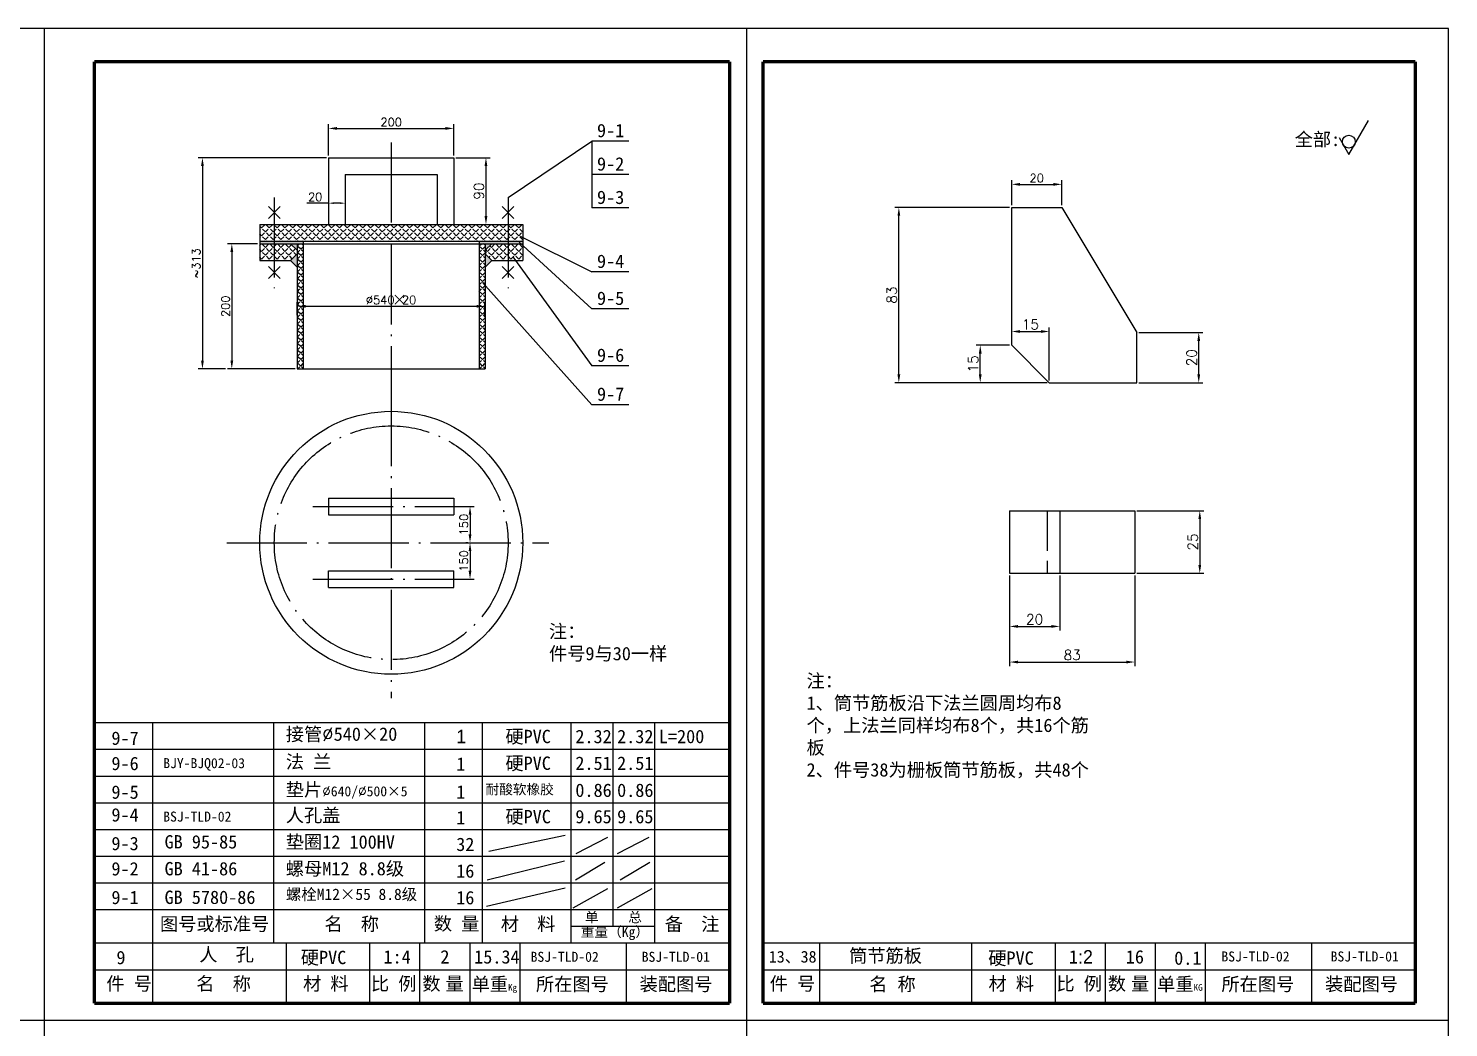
# Model space of a CAD drawing. Extents: x -699 to 795, y -2090 to -821.
# Drawn here: x -283.3 to 141.9, y -1120.4 to -821.1 of the extents above; entities that cross this region are included whole.
import ezdxf

# ---------------------------------------------------------------- set-up
doc = ezdxf.new("R2010")
doc.units = 0
doc.header["$MEASUREMENT"] = 0
doc.linetypes.add('ACAD_ISO02W100', pattern=[15, 12, -3])
doc.linetypes.add('ACAD_ISO04W100', pattern=[30.5, 24, -3, 0.5, -3])
doc.layers.get('DEFPOINTS').update_dxf_attribs({"linetype": 'CONTINUOUS'})
for name, color, linetype in [('中线', 1, 'ACAD_ISO04W100'), ('文字', 6, 'CONTINUOUS'), ('标注', 5, 'CONTINUOUS'), ('细线', 4, 'CONTINUOUS'), ('边框线', 7, 'CONTINUOUS')]:
    doc.layers.add(name, color=color, linetype=linetype)
doc.styles.get("Standard").update_dxf_attribs({"font": 'txt.shx'})
doc.styles.add('临时', font='SIMFANG.TTF', dxfattribs={"height": 4})
doc.styles.add('文字', font='SIMFANG.TTF', dxfattribs={"height": 5})
doc.dimstyles.new('ISO-25', dxfattribs={"dimtxt": 2.5, "dimasz": 2.5, "dimexe": 1.25, "dimexo": 0.625, "dimtad": 1, "dimdec": 4, "dimdsep": 46, "dimlunit": 6, "dimtxsty": 'Standard', "dimcen": 2.5, "dimadec": 0, "dimazin": 0, "dimtfac": 1, "dimtdec": 4, "dimtmove": 0, "dimatfit": 3, "dimfxl": 1, "dimtolj": 1, "dimtzin": 0, "dimarcsym": 0})
doc.dimstyles.get("Standard").update_dxf_attribs({"dimtxt": 2.5, "dimasz": 2.5, "dimexe": 1.25, "dimexo": 0.625, "dimtad": 1, "dimdec": 4, "dimdsep": 46, "dimlunit": 6, "dimtxsty": 'Standard', "dimcen": 2.5, "dimadec": 0, "dimazin": 0, "dimtfac": 1, "dimtdec": 4, "dimtmove": 0, "dimatfit": 3, "dimfxl": 1, "dimtolj": 1, "dimtzin": 0, "dimarcsym": 0})

# ---------------------------------------------------------------- blocks, each defined once
blk = doc.blocks.new('*D8')
at = {"layer": 'DEFPOINTS', "color": 0}
for p in [(-214.05, -885.59), (-222.4, -923.09), (-202.8, -923.09)]:
    blk.add_point(p, dxfattribs=at)
at = {"layer": '标注', "color": 0, "lineweight": -2}
for p, q in [((-214.68, -885.59), (-223.65, -885.59)), ((-222.4, -888.09), (-222.4, -920.59)), ((-203.43, -923.09), (-223.65, -923.09))]:
    blk.add_line(p, q, dxfattribs=at)
at = {"layer": '标注', "color": 0}
for points in [[(-222.82, -888.09), (-221.98, -888.09), (-222.4, -885.59)], [(-222.82, -920.59), (-221.98, -920.59), (-222.4, -923.09)]]:
    blk.add_solid(points, dxfattribs=at)
at = {"layer": '标注', "color": 0, "insert": (-224.28, -904.34), "char_height": 2.5, "attachment_point": 5, "rotation": 90}
blk.add_mtext('\\A1;200', dxfattribs=at)
blk = doc.blocks.new('*D9')
at = {"layer": 'DEFPOINTS', "color": 0}
for p in [(-193.43, -859.84), (-231.19, -923.09), (-223.65, -923.09)]:
    blk.add_point(p, dxfattribs=at)
at = {"layer": '标注', "color": 0, "lineweight": -2}
for p, q in [((-194.05, -859.84), (-232.44, -859.84)), ((-231.19, -862.34), (-231.19, -920.59)), ((-224.28, -923.09), (-232.44, -923.09))]:
    blk.add_line(p, q, dxfattribs=at)
at = {"layer": '标注', "color": 0}
for points in [[(-231.61, -862.34), (-230.78, -862.34), (-231.19, -859.84)], [(-231.61, -920.59), (-230.78, -920.59), (-231.19, -923.09)]]:
    blk.add_solid(points, dxfattribs=at)
at = {"layer": '标注', "color": 0, "insert": (-233.07, -891.46), "char_height": 2.5, "attachment_point": 5, "rotation": 90}
blk.add_mtext('\\A1;~313', dxfattribs=at)
blk = doc.blocks.new('*D10')
at = {"layer": 'DEFPOINTS', "color": 0}
for p in [(-146.63, -904.34), (-202.8, -907.6), (-146.63, -907.91)]:
    blk.add_point(p, dxfattribs=at)
at = {"layer": '标注', "color": 0, "lineweight": -2}
for p, q in [((-202.8, -906.97), (-202.8, -903.09)), ((-200.3, -904.34), (-149.13, -904.34)), ((-146.63, -907.28), (-146.63, -903.09))]:
    blk.add_line(p, q, dxfattribs=at)
at = {"layer": '标注', "color": 0}
for points in [[(-200.3, -903.92), (-200.3, -904.76), (-202.8, -904.34)], [(-149.13, -903.92), (-149.13, -904.76), (-146.63, -904.34)]]:
    blk.add_solid(points, dxfattribs=at)
at = {"layer": '标注', "color": 0, "insert": (-174.71, -902.46), "char_height": 2.5, "attachment_point": 5}
blk.add_mtext('\\A1;%%c540 20', dxfattribs=at)
blk = doc.blocks.new('*D11')
at = {"layer": 'DEFPOINTS', "color": 0}
for p in [(-155.93, -859.84), (-146.55, -879.84), (-146.3, -879.84)]:
    blk.add_point(p, dxfattribs=at)
at = {"layer": '标注', "color": 0, "lineweight": -2}
for p, q in [((-155.3, -859.84), (-145.05, -859.84)), ((-146.3, -862.34), (-146.3, -877.34)), ((-145.93, -879.84), (-145.05, -879.84))]:
    blk.add_line(p, q, dxfattribs=at)
at = {"layer": '标注', "color": 0}
for points in [[(-146.72, -862.34), (-145.88, -862.34), (-146.3, -859.84)], [(-146.72, -877.34), (-145.88, -877.34), (-146.3, -879.84)]]:
    blk.add_solid(points, dxfattribs=at)
at = {"layer": '标注', "color": 0, "insert": (-148.42, -869.84), "char_height": 3, "attachment_point": 5, "rotation": 90}
blk.add_mtext('\\A1;90', dxfattribs=at)
blk = doc.blocks.new('*D32')
at = {"layer": 'DEFPOINTS', "color": 0}
for p in [(-193.43, -869.84), (-188.43, -869.84), (-188.43, -873.45)]:
    blk.add_point(p, dxfattribs=at)
at = {"layer": '标注', "color": 0, "lineweight": -2}
for p, q in [((-193.43, -870.46), (-193.43, -874.7)), ((-188.43, -870.46), (-188.43, -874.7)), ((-193.43, -873.45), (-199.93, -873.45)), ((-189.93, -873.45), (-191.93, -873.45))]:
    blk.add_line(p, q, dxfattribs=at)
at = {"layer": '标注', "color": 0}
for points in [[(-191.93, -873.2), (-191.93, -873.7), (-193.43, -873.45)], [(-189.93, -873.2), (-189.93, -873.7), (-188.43, -873.45)]]:
    blk.add_solid(points, dxfattribs=at)
at = {"layer": '标注', "color": 0, "insert": (-197.43, -871.58), "char_height": 2.5, "attachment_point": 5}
blk.add_mtext('\\A1;20', dxfattribs=at)
blk = doc.blocks.new('*D33')
at = {"layer": 'DEFPOINTS', "color": 0}
for p in [(-155.93, -851.06), (-193.43, -859.84), (-155.93, -859.84)]:
    blk.add_point(p, dxfattribs=at)
at = {"layer": '标注', "color": 0, "lineweight": -2}
for p, q in [((-193.43, -859.21), (-193.43, -849.81)), ((-155.93, -859.21), (-155.93, -849.81)), ((-190.93, -851.06), (-158.43, -851.06))]:
    blk.add_line(p, q, dxfattribs=at)
at = {"layer": '标注', "color": 0}
for points in [[(-190.93, -850.64), (-190.93, -851.48), (-193.43, -851.06)], [(-158.43, -850.64), (-158.43, -851.48), (-155.93, -851.06)]]:
    blk.add_solid(points, dxfattribs=at)
at = {"layer": '标注', "color": 0, "insert": (-174.68, -849.18), "char_height": 2.5, "attachment_point": 5}
blk.add_mtext('\\A1;200', dxfattribs=at)
blk = doc.blocks.new('*D34')
at = {"layer": 'DEFPOINTS', "color": 0}
for p in [(-155.93, -964.28), (-155.93, -975.17), (-151.07, -975.17)]:
    blk.add_point(p, dxfattribs=at)
at = {"layer": '标注', "color": 0, "lineweight": -2}
for p, q in [((-155.3, -964.28), (-149.82, -964.28)), ((-151.07, -966.78), (-151.07, -972.67)), ((-155.3, -975.17), (-149.82, -975.17))]:
    blk.add_line(p, q, dxfattribs=at)
at = {"layer": '标注', "color": 0}
for points in [[(-151.49, -966.78), (-150.65, -966.78), (-151.07, -964.28)], [(-151.49, -972.67), (-150.65, -972.67), (-151.07, -975.17)]]:
    blk.add_solid(points, dxfattribs=at)
at = {"layer": '标注', "color": 0, "insert": (-152.94, -969.72), "char_height": 2.5, "attachment_point": 5, "rotation": 90}
blk.add_mtext('\\A1;150', dxfattribs=at)
blk = doc.blocks.new('*D35')
at = {"layer": 'DEFPOINTS', "color": 0}
for p in [(-151.07, -975.17), (-155.93, -986.06), (-151.07, -986.06)]:
    blk.add_point(p, dxfattribs=at)
at = {"layer": '标注', "color": 0, "lineweight": -2}
for p, q in [((-151.69, -975.17), (-152.32, -975.17)), ((-151.07, -977.67), (-151.07, -983.56)), ((-155.3, -986.06), (-149.82, -986.06))]:
    blk.add_line(p, q, dxfattribs=at)
at = {"layer": '标注', "color": 0}
for points in [[(-151.49, -977.67), (-150.65, -977.67), (-151.07, -975.17)], [(-151.49, -983.56), (-150.65, -983.56), (-151.07, -986.06)]]:
    blk.add_solid(points, dxfattribs=at)
at = {"layer": '标注', "color": 0, "insert": (-152.94, -980.61), "char_height": 2.5, "attachment_point": 5, "rotation": 90}
blk.add_mtext('\\A1;150', dxfattribs=at)
blk = doc.blocks.new('*D137')
at = {"layer": 'DEFPOINTS', "color": 0}
for p in [(10.49, -984.3), (25.49, -984.3), (25.49, -1000.21)]:
    blk.add_point(p, dxfattribs=at)
at = {"layer": '标注', "color": 0, "lineweight": -2}
for p, q in [((10.49, -984.92), (10.49, -1001.46)), ((25.49, -984.92), (25.49, -1001.46)), ((12.99, -1000.21), (22.99, -1000.21))]:
    blk.add_line(p, q, dxfattribs=at)
at = {"layer": '标注', "color": 0}
for points in [[(12.99, -999.79), (12.99, -1000.63), (10.49, -1000.21)], [(22.99, -999.79), (22.99, -1000.63), (25.49, -1000.21)]]:
    blk.add_solid(points, dxfattribs=at)
at = {"layer": '标注', "color": 0, "insert": (17.99, -998.09), "char_height": 3, "attachment_point": 5}
blk.add_mtext('\\A1;20', dxfattribs=at)
blk = doc.blocks.new('*D138')
at = {"layer": 'DEFPOINTS', "color": 0}
for p in [(10.49, -985.24), (47.99, -984.3), (47.99, -1010.88)]:
    blk.add_point(p, dxfattribs=at)
at = {"layer": '标注', "color": 0, "lineweight": -2}
for p, q in [((10.49, -985.86), (10.49, -1012.13)), ((47.99, -984.92), (47.99, -1012.13)), ((12.99, -1010.88), (45.49, -1010.88))]:
    blk.add_line(p, q, dxfattribs=at)
at = {"layer": '标注', "color": 0}
for points in [[(12.99, -1010.47), (12.99, -1011.3), (10.49, -1010.88)], [(45.49, -1010.47), (45.49, -1011.3), (47.99, -1010.88)]]:
    blk.add_solid(points, dxfattribs=at)
at = {"layer": '标注', "color": 0, "insert": (29.24, -1008.76), "char_height": 3, "attachment_point": 5}
blk.add_mtext('\\A1;83', dxfattribs=at)
blk = doc.blocks.new('*D139')
at = {"layer": 'DEFPOINTS', "color": 0}
for p in [(1.7, -915.98), (11.12, -915.98), (22.37, -927.23)]:
    blk.add_point(p, dxfattribs=at)
at = {"layer": '标注', "color": 0, "lineweight": -2}
for p, q in [((10.49, -915.98), (0.45, -915.98)), ((1.7, -924.73), (1.7, -918.48)), ((21.74, -927.23), (0.45, -927.23))]:
    blk.add_line(p, q, dxfattribs=at)
at = {"layer": '标注', "color": 0}
for points in [[(1.29, -918.48), (2.12, -918.48), (1.7, -915.98)], [(1.29, -924.73), (2.12, -924.73), (1.7, -927.23)]]:
    blk.add_solid(points, dxfattribs=at)
at = {"layer": '标注', "color": 0, "insert": (-0.42, -921.6), "char_height": 3, "attachment_point": 5, "rotation": 90}
blk.add_mtext('\\A1;15', dxfattribs=at)
blk = doc.blocks.new('*D140')
at = {"layer": 'DEFPOINTS', "color": 0}
for p in [(22.37, -911.89), (11.12, -915.98), (22.37, -927.23)]:
    blk.add_point(p, dxfattribs=at)
at = {"layer": '标注', "color": 0, "lineweight": -2}
for p, q in [((11.12, -915.35), (11.12, -910.64)), ((13.62, -911.89), (19.87, -911.89)), ((22.37, -926.6), (22.37, -910.64))]:
    blk.add_line(p, q, dxfattribs=at)
at = {"layer": '标注', "color": 0}
for points in [[(13.62, -911.47), (13.62, -912.3), (11.12, -911.89)], [(19.87, -911.47), (19.87, -912.3), (22.37, -911.89)]]:
    blk.add_solid(points, dxfattribs=at)
at = {"layer": '标注', "color": 0, "insert": (16.74, -909.76), "char_height": 3, "attachment_point": 5}
blk.add_mtext('\\A1;15', dxfattribs=at)
blk = doc.blocks.new('*D141')
at = {"layer": 'DEFPOINTS', "color": 0}
for p in [(47.99, -965.55), (47.99, -984.3), (67.44, -984.3)]:
    blk.add_point(p, dxfattribs=at)
at = {"layer": '标注', "color": 0, "lineweight": -2}
for p, q in [((48.62, -965.55), (68.69, -965.55)), ((67.44, -968.05), (67.44, -981.8)), ((48.62, -984.3), (68.69, -984.3))]:
    blk.add_line(p, q, dxfattribs=at)
at = {"layer": '标注', "color": 0}
for points in [[(67.02, -968.05), (67.86, -968.05), (67.44, -965.55)], [(67.02, -981.8), (67.86, -981.8), (67.44, -984.3)]]:
    blk.add_solid(points, dxfattribs=at)
at = {"layer": '标注', "color": 0, "insert": (65.32, -974.92), "char_height": 3, "attachment_point": 5, "rotation": 90}
blk.add_mtext('\\A1;25', dxfattribs=at)
blk = doc.blocks.new('*D142')
at = {"layer": 'DEFPOINTS', "color": 0}
for p in [(-22.67, -874.73), (11.12, -874.73), (22.37, -927.23)]:
    blk.add_point(p, dxfattribs=at)
at = {"layer": '标注', "color": 0, "lineweight": -2}
for p, q in [((10.49, -874.73), (-23.92, -874.73)), ((-22.67, -924.73), (-22.67, -877.23)), ((21.74, -927.23), (-23.92, -927.23))]:
    blk.add_line(p, q, dxfattribs=at)
at = {"layer": '标注', "color": 0}
for points in [[(-23.08, -877.23), (-22.25, -877.23), (-22.67, -874.73)], [(-23.08, -924.73), (-22.25, -924.73), (-22.67, -927.23)]]:
    blk.add_solid(points, dxfattribs=at)
at = {"layer": '标注', "color": 0, "insert": (-24.79, -900.98), "char_height": 3, "attachment_point": 5, "rotation": 90}
blk.add_mtext('\\A1;83', dxfattribs=at)
blk = doc.blocks.new('*D143')
at = {"layer": 'DEFPOINTS', "color": 0}
for p in [(48.62, -912.23), (67.13, -912.23), (48.62, -927.23)]:
    blk.add_point(p, dxfattribs=at)
at = {"layer": '标注', "color": 0, "lineweight": -2}
for p, q in [((49.24, -912.23), (68.38, -912.23)), ((67.13, -924.73), (67.13, -914.73)), ((49.24, -927.23), (68.38, -927.23))]:
    blk.add_line(p, q, dxfattribs=at)
at = {"layer": '标注', "color": 0}
for points in [[(66.71, -914.73), (67.55, -914.73), (67.13, -912.23)], [(66.71, -924.73), (67.55, -924.73), (67.13, -927.23)]]:
    blk.add_solid(points, dxfattribs=at)
at = {"layer": '标注', "color": 0, "insert": (65.01, -919.73), "char_height": 3, "attachment_point": 5, "rotation": 90}
blk.add_mtext('\\A1;20', dxfattribs=at)
blk = doc.blocks.new('*D144')
at = {"layer": 'DEFPOINTS', "color": 0}
for p in [(26.12, -867.82), (11.12, -874.73), (26.12, -874.73)]:
    blk.add_point(p, dxfattribs=at)
at = {"layer": '标注', "color": 0, "lineweight": -2}
for p, q in [((11.12, -874.1), (11.12, -866.57)), ((26.12, -874.1), (26.12, -866.57)), ((13.62, -867.82), (23.62, -867.82))]:
    blk.add_line(p, q, dxfattribs=at)
at = {"layer": '标注', "color": 0}
for points in [[(13.62, -867.4), (13.62, -868.24), (11.12, -867.82)], [(23.62, -867.4), (23.62, -868.24), (26.12, -867.82)]]:
    blk.add_solid(points, dxfattribs=at)
at = {"layer": '标注', "color": 0, "insert": (18.62, -865.94), "char_height": 2.5, "attachment_point": 5}
blk.add_mtext('\\A1;20', dxfattribs=at)

msp = doc.modelspace()

# ---------------------------------------------------------------- hatches: boundary and pattern name
at = {"layer": '标注'}
h = msp.add_hatch(dxfattribs=at)
h.set_pattern_fill('ANGLE', color=256, scale=6, angle=45, style=0)
h.set_pattern_definition([(45, (0, 0), (-1.1667262, 1.1667262), [1.2, -0.45]), (135, (0, 0), (-1.1667262, -1.1667262), [1.2, -0.45])])
h.paths.add_polyline_path([(-204.79779, -890.58992), (-202.80048, -888.5877), (-202.80048, -887.56578), (-204.79779, -885.58992), (-209.67548, -885.58992), (-209.67548, -890.58992)])
h.paths.add_polyline_path([(-209.67548, -885.58992), (-214.05048, -885.58992), (-214.05048, -890.58992), (-209.67548, -890.58992)])
h.paths.add_polyline_path([(-144.55318, -885.58992), (-146.55048, -887.56578), (-146.55048, -888.5877), (-144.55318, -890.58992), (-139.67548, -890.58992), (-139.67548, -885.58992)])
h.paths.add_polyline_path([(-139.67548, -890.58992), (-135.30048, -890.58992), (-135.30048, -885.58992), (-139.67548, -885.58992)])
h.paths.add_polyline_path([(-139.67548, -884.83992), (-139.67548, -879.83992), (-174.67548, -879.83992), (-174.67548, -884.83992)])
h.paths.add_polyline_path([(-135.30048, -879.83992), (-139.67548, -879.83992), (-139.67548, -884.83992), (-135.30048, -884.83992)])
h.paths.add_polyline_path([(-174.67548, -884.83992), (-174.67548, -879.83992), (-209.67548, -879.83992), (-209.67548, -884.83992)])
h.paths.add_polyline_path([(-209.67548, -879.83992), (-214.05048, -879.83992), (-214.05048, -884.83992), (-209.67548, -884.83992)])
h = msp.add_hatch(dxfattribs=at)
h.set_pattern_fill('ANGLE', color=256, scale=3, angle=45, style=0)
h.set_pattern_definition([(45, (-0.52075, 21.8494), (-0.5833631, 0.5833631), [0.6, -0.225]), (135, (-0.52075, 21.8494), (-0.5833631, -0.5833631), [0.6, -0.225])])
h.paths.add_polyline_path([(-209.67548, -884.83992), (-209.67548, -885.58992), (-201.05048, -885.58992), (-201.05048, -884.83992)])
h.paths.add_polyline_path([(-209.67548, -885.58992), (-209.67548, -884.83992), (-214.05048, -884.83992), (-214.05048, -885.58992)])
h.paths.add_polyline_path([(-148.30048, -884.83992), (-148.30048, -885.58992), (-139.67548, -885.58992), (-139.67548, -884.83992)])
h.paths.add_polyline_path([(-135.30048, -885.58992), (-135.30048, -884.83992), (-139.67548, -884.83992), (-139.67548, -885.58992)])
h = msp.add_hatch(color=256, dxfattribs=at)
h.paths.add_polyline_path([(-202.80048, -887.56578), (-202.80048, -885.58992), (-204.79779, -885.58992)])
h.paths.add_polyline_path([(-202.80048, -888.5877), (-204.79779, -890.58992), (-202.80048, -892.59215)])
h.paths.add_polyline_path([(-144.55318, -885.58992), (-146.55048, -885.58992), (-146.55048, -887.56578)])
h.paths.add_polyline_path([(-146.55048, -892.59215), (-144.55318, -890.58992), (-146.55048, -888.5877)])
h = msp.add_hatch(dxfattribs=at)
h.set_pattern_fill('ANGLE', color=256, scale=5, angle=45, style=0)
h.set_pattern_definition([(45, (-0.5207, 21.8494), (-0.9722718, 0.9722718), [1, -0.375]), (135, (-0.5207, 21.8494), (-0.9722718, -0.9722718), [1, -0.375])])
h.paths.add_polyline_path([(-202.80048, -923.08992), (-201.05048, -923.08992), (-201.05048, -885.58992), (-202.80048, -885.58992)])
h.paths.add_polyline_path([(-146.55048, -885.58992), (-148.30048, -885.58992), (-148.30048, -923.08992), (-146.55048, -923.08992)])

# ---------------------------------------------------------------- linework, layer by layer
at = {"layer": '中线'}
for p, q in [((-174.67548, -855.28356), (-174.67548, -928.26188)), ((-209.67548, -871.74263), (-209.67548, -898.86115)), ((-139.67548, -871.74263), (-139.67548, -898.86115)), ((-174.67548, -928.26188), (-174.67548, -1021.66003)), ((-198.09123, -964.27877), (-151.33381, -964.27877)), ((-223.89855, -975.16941), (-127.46182, -975.16941)), ((-198.09123, -986.06006), (-151.33381, -986.06006))]:
    msp.add_line(p, q, dxfattribs=at)
at = {"layer": '中线', "linetype": 'ACAD_ISO02W100'}
msp.add_line((21.74482, -965.54782), (21.74482, -984.29782), dxfattribs=at)
at = {"layer": '中线'}
msp.add_circle((-174.67548, -975.16941), 35, dxfattribs=at)
at = {"layer": '文字'}
for p, q in [((-73.30638, -1029.11101), (-263.55638, -1029.11101)), ((-246.05638, -1113.11101), (-246.05638, -1029.11101)), ((-209.8077, -1095.11101), (-209.8077, -1029.11101)), ((-164.6449, -1095.11101), (-164.6449, -1029.11101)), ((-147.33863, -1095.11101), (-147.33863, -1029.11101)), ((-120.75054, -1095.11101), (-120.75054, -1029.11101)), ((-108.25054, -1090.11101), (-108.25054, -1029.11101)), ((-95.75054, -1095.11101), (-95.75054, -1029.11101)), ((-73.30638, -1037.11101), (-263.55638, -1037.11101)), ((-73.30638, -1045.11101), (-263.55638, -1045.11101)), ((-73.30638, -1053.11101), (-263.55638, -1053.11101)), ((-73.30638, -1061.11101), (-263.55638, -1061.11101)), ((-73.30638, -1069.11101), (-263.55638, -1069.11101)), ((-73.30638, -1077.11101), (-263.55638, -1077.11101)), ((-73.30638, -1085.11101), (-263.55638, -1085.11101)), ((-95.75054, -1090.11101), (-120.75054, -1090.11101)), ((-73.30638, -1095.11101), (-263.55638, -1095.11101)), ((-206.05638, -1113.11101), (-206.05638, -1095.11101)), ((-181.05638, -1113.11101), (-181.05638, -1095.11101)), ((-166.05638, -1113.11101), (-166.05638, -1095.11101)), ((-151.05638, -1113.11101), (-151.05638, -1095.11101)), ((-136.05638, -1113.11101), (-136.05638, -1095.11101)), ((-104.34138, -1095.11101), (-104.34138, -1113.11101)), ((131.94362, -1095.11101), (-63.30638, -1095.11101)), ((-46.32476, -1113.11101), (-46.32476, -1095.11101)), ((-0.80638, -1113.11101), (-0.80638, -1095.11101)), ((24.19362, -1113.11101), (24.19362, -1095.11101)), ((39.19362, -1113.11101), (39.19362, -1095.11101)), ((54.19362, -1113.11101), (54.19362, -1095.11101)), ((69.19362, -1113.11101), (69.19362, -1095.11101)), ((100.90862, -1095.11101), (100.90862, -1113.11101)), ((-73.30638, -1103.11101), (-263.55638, -1103.11101)), ((131.94362, -1103.11101), (-63.30638, -1103.11101))]:
    msp.add_line(p, q, dxfattribs=at)
at = {"layer": '文字', "const_width": 1}
for points in [[(-73.30638, -1113.11101), (-263.55638, -1113.11101)], [(131.94362, -1113.11101), (-63.30638, -1113.11101)]]:
    msp.add_lwpolyline(points, dxfattribs=at)
at = {"layer": '标注'}
for p, q in [((112.06352, -858.88208), (117.92169, -848.73543)), ((109.13444, -853.80876), (112.06352, -858.88208)), ((-139.67548, -871.74263), (-114.64754, -854.86348)), ((-114.64754, -854.86348), (-114.64754, -874.86348)), ((-136.0655, -883.32036), (-114.64754, -894.01849)), ((-136.30754, -885.09605), (-114.64754, -905.0926)), ((-138.21646, -889.54568), (-114.64754, -922.14651)), ((-114.64754, -933.80029), (-147.33917, -897.25529)), ((-145.4884, -1067.52666), (-122.57275, -1062.68498)), ((-119.26762, -1068.18688), (-109.79288, -1063.34521)), ((-106.91953, -1068.18688), (-97.44479, -1063.34521)), ((-145.92908, -1076.10961), (-122.7931, -1070.38764)), ((-119.48795, -1076.10961), (-110.67425, -1070.82779)), ((-106.06608, -1076.10961), (-97.25238, -1070.82779)), ((-146.14941, -1084.03233), (-122.57275, -1078.53044)), ((-120.14898, -1084.47248), (-109.79288, -1078.75051)), ((-106.90608, -1084.47248), (-96.54998, -1078.75051))]:
    msp.add_line(p, q, dxfattribs=at)
msp.add_circle((112.06352, -855.04254), 1.91977, dxfattribs=at)
at = {"layer": '细线'}
for p, q in [((141.94362, -821.11101), (-699.05638, -821.11101)), ((-278.55638, -821.11101), (-278.55638, -1415.11101)), ((-68.30638, -821.11101), (-68.30638, -1415.11101)), ((141.94362, -1415.11101), (141.94362, -821.11101)), ((-699.05638, -1118.11101), (141.94362, -1118.11101))]:
    msp.add_line(p, q, dxfattribs=at)
at = {"layer": '边框线'}
for p, q in [((-103.49438, -854.86348), (-114.64754, -854.86348)), ((-193.42548, -859.83992), (-193.42548, -879.83992)), ((-193.42548, -859.83992), (-155.92548, -859.83992)), ((-155.92548, -859.83992), (-155.92548, -879.83992)), ((-188.42548, -864.83992), (-160.92548, -864.83992)), ((-188.42548, -864.83992), (-188.42548, -879.83992)), ((-160.92548, -864.83992), (-160.92548, -879.83992)), ((-103.49438, -864.86348), (-114.64754, -864.86348)), ((-211.43419, -878.00191), (-207.92774, -874.49658)), ((-207.91678, -878.00191), (-211.42322, -874.49658)), ((-141.43419, -878.00191), (-137.92774, -874.49658)), ((-137.91678, -878.00191), (-141.42322, -874.49658)), ((-103.49438, -874.86348), (-114.64754, -874.86348)), ((11.11982, -915.97748), (11.11982, -874.72748)), ((11.11982, -874.72748), (26.11982, -874.72748)), ((26.11982, -874.72748), (48.61982, -912.22748)), ((-214.05048, -879.83992), (-135.30048, -879.83992)), ((-214.05048, -879.83992), (-214.05048, -890.58992)), ((-135.30048, -879.83992), (-135.30048, -890.58992)), ((-214.05048, -884.83992), (-135.30048, -884.83992)), ((-214.05048, -885.58992), (-135.30048, -885.58992)), ((-204.79779, -885.58992), (-202.80048, -887.56578)), ((-204.79779, -890.58992), (-202.80048, -888.5877)), ((-202.80048, -885.58992), (-202.80048, -923.08992)), ((-201.05048, -884.83992), (-201.05048, -923.08992)), ((-148.30048, -884.83992), (-148.30048, -923.08992)), ((-146.55048, -885.58992), (-146.55048, -923.08992)), ((-144.55318, -885.58992), (-146.55048, -887.56578)), ((-144.55318, -890.58992), (-146.55048, -888.5877)), ((-214.05048, -890.58992), (-204.79779, -890.58992)), ((-211.43419, -895.96581), (-207.92774, -892.46047)), ((-207.91678, -895.96581), (-211.42322, -892.46047)), ((-204.79779, -890.58992), (-202.80048, -892.59215)), ((-144.55318, -890.58992), (-146.55048, -892.59215)), ((-144.55318, -890.58992), (-135.30048, -890.58992)), ((-141.43419, -895.96581), (-137.92774, -892.46047)), ((-137.91678, -895.96581), (-141.42322, -892.46047)), ((-103.49438, -894.01849), (-114.64754, -894.01849)), ((-103.49438, -905.0926), (-114.64754, -905.0926)), ((48.61982, -927.22748), (48.61982, -912.22748)), ((11.11982, -915.97748), (22.36982, -927.22748)), ((-103.49438, -922.14651), (-114.64754, -922.14651)), ((-202.80048, -923.08992), (-146.55048, -923.08992)), ((22.36982, -927.22748), (48.61982, -927.22748)), ((-103.49438, -933.80029), (-114.64754, -933.80029)), ((-193.42548, -961.77877), (-193.42548, -966.77877)), ((-193.42548, -961.77877), (-155.92548, -961.77877)), ((-155.92548, -961.77877), (-155.92548, -966.77877)), ((-193.42548, -966.77877), (-155.92548, -966.77877)), ((10.49482, -965.54782), (47.99482, -965.54782)), ((10.49482, -965.54782), (10.49482, -984.29782)), ((25.49482, -965.54782), (25.49482, -984.29782)), ((47.99482, -965.54782), (47.99482, -984.29782)), ((-193.42548, -988.56006), (-193.42548, -983.56006)), ((-193.42548, -983.56006), (-155.92548, -983.56006)), ((-155.92548, -988.56006), (-155.92548, -983.56006)), ((10.49482, -984.29782), (47.99482, -984.29782)), ((-193.42548, -988.56006), (-155.92548, -988.56006))]:
    msp.add_line(p, q, dxfattribs=at)
at = {"layer": '边框线', "const_width": 1}
for points in [[(-263.55638, -1113.11101), (-263.55638, -831.11101)], [(-73.30638, -831.11101), (-263.55638, -831.11101)], [(-73.30638, -1113.11101), (-73.30638, -831.11101)], [(131.94362, -831.11101), (-63.30638, -831.11101)], [(-63.30638, -1113.11101), (-63.30638, -831.11101)], [(131.94362, -1113.11101), (131.94362, -831.11101)]]:
    msp.add_lwpolyline(points, dxfattribs=at)
at = {"layer": '边框线'}
msp.add_circle((-174.67548, -975.16941), 39.375, dxfattribs=at)

# ---------------------------------------------------------------- texts
at = {"layer": '文字'}
for s, insert, char_height, width, attachment_point, style in [('注：\\P件号9与30一样', (-127.43227, -999.67816), 4, 86.331638, 1, '临时'), ('注：\\P1、筒节筋板沿下法兰圆周均布8个，上法兰同样均布8个，共16个筋板\\P2、件号38为栅板筒节筋板，共48个', (-50.30933, -1014.48937), 4, 86.331638, 1, '临时'), ('9-7', (-258.44362, -1031.67852), 4, 15, 1, '文字'), ('接管{\\Ftxt.shx|c1;%%c}540{\\fSimSun|b0|i0|c134|p2;×}20{\\fSimSun|b0|i0|c134|p2;}', (-206.23933, -1030.46803), 4, 42.4102, 1, '文字'), ('\\fￋￎￌ￥|b0|i0|c134|p2;1', (-155.20985, -1031.17755), 4, 15.543, 1, '文字'), ('硬PVC', (-140.49016, -1031.17755), 4, 27.3113, 1, '文字'), ('2.32', (-119.52728, -1031.17755), 4, 27.3113, 1, '文字'), ('2.32', (-107.02728, -1031.17755), 4, 27.3113, 1, '文字'), ('L=200', (-94.52728, -1031.17755), 4, 27.3113, 1, '文字'), ('9-6', (-258.44362, -1039.25061), 4, 15, 1, '文字'), ('BJY-BJQ02-03', (-242.93134, -1039.66139), 3, 85, 1, '文字'), ('法 兰', (-206.23933, -1038.73753), 4, 42.4102, 1, '文字'), ('1', (-155.20985, -1039.44705), 4, 15.543, 1, '文字'), ('硬PVC', (-140.49016, -1039.17755), 4, 27.3113, 1, '文字'), ('2.51', (-119.52728, -1039.17755), 4, 27.3113, 1, '文字'), ('2.51', (-107.02728, -1039.17755), 4, 27.3113, 1, '文字'), ('9-5', (-258.44362, -1047.83229), 4, 15, 1, '文字'), ('垫片{\\Ftxt.shx|c1;\\H0.75x;%%c\\fFangSong_GB2312|b0|i0|c134|p49;640\\fSimSun|b0|i0|c134|p2;/\\Ftxt.shx|c1;%%c\\fFangSong_GB2312|b0|i0|c134|p49;500\\fSimSun|b0|i0|c134|p2;×5}', (-206.23933, -1047.09037), 4, 42.4102, 1, '文字'), ('1', (-155.20985, -1047.7999), 4, 15.543, 1, '文字'), ('耐酸软橡胶', (-146.4427, -1047.4989), 3, 27.3113, 1, '文字'), ('0.86', (-119.52728, -1047.27195), 4, 27.3113, 1, '文字'), ('0.86', (-107.02728, -1047.27195), 4, 27.3113, 1, '文字'), ('人孔盖', (-206.23933, -1054.76134), 4, 42.4102, 1, '文字'), ('9-4', (-258.44362, -1054.64717), 4, 15, 1, '文字'), ('BSJ-TLD-02', (-242.93134, -1055.66139), 3, 85, 1, '文字'), ('1', (-155.20985, -1055.47086), 4, 15.543, 1, '文字'), ('硬PVC', (-140.49016, -1055.17755), 4, 27.3113, 1, '文字'), ('9.65', (-119.52728, -1055.17755), 4, 27.3113, 1, '文字'), ('9.65', (-107.02728, -1055.17755), 4, 27.3113, 1, '文字'), ('GB 95-85{\\fSimSun|b0|i0|c134|p2;}', (-242.53138, -1062.71844), 4, 42.4102, 1, '文字'), ('垫圈12 100HV', (-206.23933, -1062.76134), 4, 42.4102, 1, '文字'), ('9-3', (-258.44362, -1063.22886), 4, 15, 1, '文字'), ('32', (-155.20985, -1063.47086), 4, 15.543, 1, '文字'), ('9-2', (-258.44362, -1070.80094), 4, 15, 1, '文字'), ('GB 41-86{\\fSimSun|b0|i0|c134|p2;}', (-242.53138, -1070.7662), 4, 42.4102, 1, '文字'), ('螺母M12 8.8级', (-206.23933, -1070.74944), 4, 42.4102, 1, '文字'), ('16', (-155.20985, -1071.45896), 4, 15.543, 1, '文字'), ('9-1', (-258.44362, -1079.38263), 4, 15, 1, '文字'), ('GB 5780-86{\\fSimSun|b0|i0|c134|p2;}', (-242.53138, -1079.33317), 4, 42.4102, 1, '文字'), ('螺栓M12×55 8.8级', (-206.23933, -1078.73753), 3.4, 42.4102, 1, '文字'), ('16', (-155.20985, -1079.44705), 4, 15.543, 1, '文字'), ('图号或标准号{\\fSimSun|b0|i0|c134|p2;}', (-243.90907, -1087.33293), 4, 37.0373, 1, '文字'), ('名  称', (-194.66848, -1087.33293), 4, 23.3386, 1, '文字'), ('数 量{\\fSimSun|b0|i0|c134|p2;}', (-161.90717, -1087.20937), 4, 18.2593, 1, '文字'), ('材  料{\\fSimSun|b0|i0|c134|p2;}', (-141.85667, -1087.33293), 4, 23.3386, 1, '文字'), ('单{\\fSimSun|b0|i0|c134|p2;}', (-116.64837, -1085.80531), 3, 12.4303, 1, '文字'), ('总{\\fSimSun|b0|i0|c134|p2;}', (-103.71067, -1085.80531), 3, 12.4303, 1, '文字'), ('备  注{\\fSimSun|b0|i0|c134|p2;}', (-92.73532, -1087.33293), 4, 23.3386, 1, '文字'), ('重量（Kg）{\\fSimSun|b0|i0|c134|p2;}', (-117.91677, -1090.17747), 3, 34.7542, 1, '文字'), ('人  孔', (-232.14414, -1096.45613), 4, 42.4102, 1, '文字'), ('硬PVC', (-201.74509, -1097.35966), 4, 27.3113, 1, '文字'), ('筒节筋板', (-37.56683, -1096.83622), 4, 42.4102, 1, '文字'), ('1\\fￋￎￌ￥|b0|i0|c0|p2;:\\fￋￎￌ￥|b0|i0|c134|p2;2', (28.26235, -1097.16565), 4, 15.543, 1, '文字'), ('9', (-256.94676, -1097.38263), 4, 15, 1, '文字'), ('1:4', (-176.98765, -1097.16565), 4, 15.543, 1, '文字'), ('2', (-159.95785, -1097.16565), 4, 15.543, 1, '文字'), ('15.34', (-149.83312, -1097.17755), 4, 27.3113, 1, '文字'), ('BSJ-TLD-02', (-132.93134, -1097.66139), 3, 85, 1, '文字'), ('BSJ-TLD-01', (-99.65918, -1097.66139), 3, 85, 1, '文字'), ('13、38', (-61.60595, -1097.38263), 3.5, 15, 1, '文字'), ('硬PVC', (4.09686, -1097.54423), 4, 27.3113, 1, '文字'), ('16', (45.29215, -1097.16565), 4, 15.543, 1, '文字'), ('0.1', (59.78238, -1097.54423), 4, 27.3113, 1, '文字'), ('BSJ-TLD-02', (73.92113, -1097.56381), 3, 85, 1, '文字'), ('BSJ-TLD-01', (106.62767, -1097.56381), 3, 85, 1, '文字'), ('件 号', (-259.95279, -1105.20937), 4, 18.2593, 1, '文字'), ('名  称', (-224.84865, -1107.43639), 4, 23.3386, 5, '文字'), ('材 料', (-201.0702, -1105.20937), 4, 18.2593, 1, '文字'), ('比 例', (-180.73034, -1105.20937), 4, 18.2593, 1, '文字'), ('\\fￋￎￌ￥|b0|i0|c134|p2;数 量', (-165.35347, -1105.20937), 4, 18.2593, 1, '文字'), ('单重{\\H0.5x;Kg}', (-150.59268, -1105.33293), 4, 23.3386, 1, '文字'), ('所在图号', (-131.33497, -1105.33293), 4, 23.3386, 1, '文字'), ('装配图号', (-100.29993, -1105.33293), 4, 23.3386, 1, '文字'), ('件 号', (-61.32487, -1105.20937), 4, 18.2593, 1, '文字'), ('\\fￋￎￌ￥|b0|i0|c134|p2;名  称', (-31.50142, -1105.33293), 4, 23.3386, 1, '文字'), ('材 料', (4.1798, -1105.20937), 4, 18.2593, 1, '文字'), ('比 例', (24.51966, -1105.20937), 4, 18.2593, 1, '文字'), ('\\fￋￎￌ￥|b0|i0|c134|p2;数 量', (39.89653, -1105.20937), 4, 18.2593, 1, '文字'), ('单重\\H2;KG', (54.65732, -1105.33293), 4, 23.3386, 1, '文字'), ('所在图号', (73.91503, -1105.33293), 4, 23.3386, 1, '文字'), ('装配图号', (104.95007, -1105.33293), 4, 23.3386, 1, '文字')]:
    msp.add_mtext(s, dxfattribs=dict(at, insert=insert, char_height=char_height, width=width, attachment_point=attachment_point, style=style))
at = {"layer": '标注', "char_height": 4, "attachment_point": 1}
for s, insert, width, style in [('9-1', (-113.04785, -849.69859), 32.106, '临时'), ('全部:', (95.84891, -852.34024), 20.2861, '文字'), ('9-2', (-113.04785, -859.69859), 32.106, '临时'), ('9-3', (-113.04785, -869.69859), 32.106, '临时'), ('9-4', (-113.04785, -888.8536), 32.106, '临时'), ('9-5', (-113.04785, -899.92771), 32.106, '临时'), ('9-6', (-113.04785, -916.98162), 32.106, '临时'), ('9-7', (-113.04785, -928.6354), 32.106, '临时')]:
    msp.add_mtext(s, dxfattribs=dict(at, insert=insert, width=width, style=style))
at = {"layer": '标注', "insert": (-174.56589, -900.64264), "char_height": 3.5, "width": 1.0228343, "attachment_point": 1}
msp.add_mtext('{\\fFangSong_GB2312|b0|i0|c134|p49;×}', dxfattribs=at)

# ---------------------------------------------------------------- dimensions: what is measured, and where the dimension line sits
at = {"layer": '标注'}
for base, p1, p2, text, picture, middle in [((-155.92548, -851.05975), (-193.42548, -859.83992), (-155.92548, -859.83992), '200', '*D33', (-174.67548, -849.18475)), ((26.11982, -867.81853), (11.11982, -874.72748), (26.11982, -874.72748), '20', '*D144', (18.61982, -865.94353)), ((-146.62669, -904.33992), (-202.80048, -907.59527), (-146.62669, -907.90763), '%%c540 20', '*D10', (-174.71359, -902.46492))]:
    dim = msp.add_linear_dim(base=base, p1=p1, p2=p2, text=text, dimstyle='Standard', dxfattribs=at)
    dim.commit()
    dim.dimension.update_dxf_attribs({"geometry": picture, "text_midpoint": middle})
for base, p1, p2, text, picture, middle in [((-231.19309, -923.08992), (-193.42548, -859.83992), (-223.6514, -923.08992), '~313', '*D9', (-233.06809, -891.46492)), ((-222.4014, -923.08992), (-214.05048, -885.58992), (-202.80048, -923.08992), '200', '*D8', (-224.2764, -904.33992)), ((-151.0692, -975.16941), (-155.92548, -964.27877), (-155.92548, -975.16941), '150', '*D34', (-152.9442, -969.72409)), ((-151.0692, -986.06006), (-151.0692, -975.16941), (-155.92548, -986.06006), '150', '*D35', (-152.9442, -980.61473))]:
    dim = msp.add_linear_dim(base=base, p1=p1, p2=p2, angle=90, text=text, dimstyle='Standard', dxfattribs=at)
    dim.commit()
    dim.dimension.update_dxf_attribs({"geometry": picture, "text_midpoint": middle})
for base, p1, p2, text, picture, middle in [((-146.29887, -879.83992), (-155.92548, -859.83992), (-146.55155, -879.83992), '90', '*D11', (-148.42387, -869.83992)), ((-22.66734, -874.72748), (22.36982, -927.22748), (11.11982, -874.72748), '83', '*D142', (-24.79234, -900.97748)), ((67.13054, -912.22748), (48.61982, -927.22748), (48.61982, -912.22748), '20', '*D143', (65.00554, -919.72748)), ((1.70487, -915.97748), (22.36982, -927.22748), (11.11982, -915.97748), '15', '*D139', (-0.42013, -921.60248)), ((67.44096, -984.29782), (47.99482, -965.54782), (47.99482, -984.29782), '25', '*D141', (65.31596, -974.92282))]:
    dim = msp.add_linear_dim(base=base, p1=p1, p2=p2, angle=90, text=text, dimstyle='ISO-25', override={"dimtxt": 3, "dimcen": 3}, dxfattribs=at)
    dim.commit()
    dim.dimension.update_dxf_attribs({"geometry": picture, "text_midpoint": middle})
dim = msp.add_linear_dim(base=(-188.42548, -873.45007), p1=(-193.42548, -869.83992), p2=(-188.42548, -869.83992), text='20', dimstyle='Standard', override={"dimasz": 1.5}, dxfattribs=at)
dim.commit()
dim.dimension.update_dxf_attribs({"geometry": '*D32', "text_midpoint": (-197.42548, -873.45007), "dimtype": 160})
for base, p1, p2, text, picture, middle in [((22.36982, -911.88594), (11.11982, -915.97748), (22.36982, -927.22748), '15', '*D140', (16.74482, -909.76094)), ((25.49482, -1000.21003), (10.49482, -984.29782), (25.49482, -984.29782), '20', '*D137', (17.99482, -998.08503)), ((47.99482, -1010.88232), (10.49482, -985.23532), (47.99482, -984.29782), '83', '*D138', (29.24482, -1008.75732))]:
    dim = msp.add_linear_dim(base=base, p1=p1, p2=p2, text=text, dimstyle='ISO-25', override={"dimtxt": 3, "dimcen": 3}, dxfattribs=at)
    dim.commit()
    dim.dimension.update_dxf_attribs({"geometry": picture, "text_midpoint": middle})

doc.saveas('drawing.dxf')
